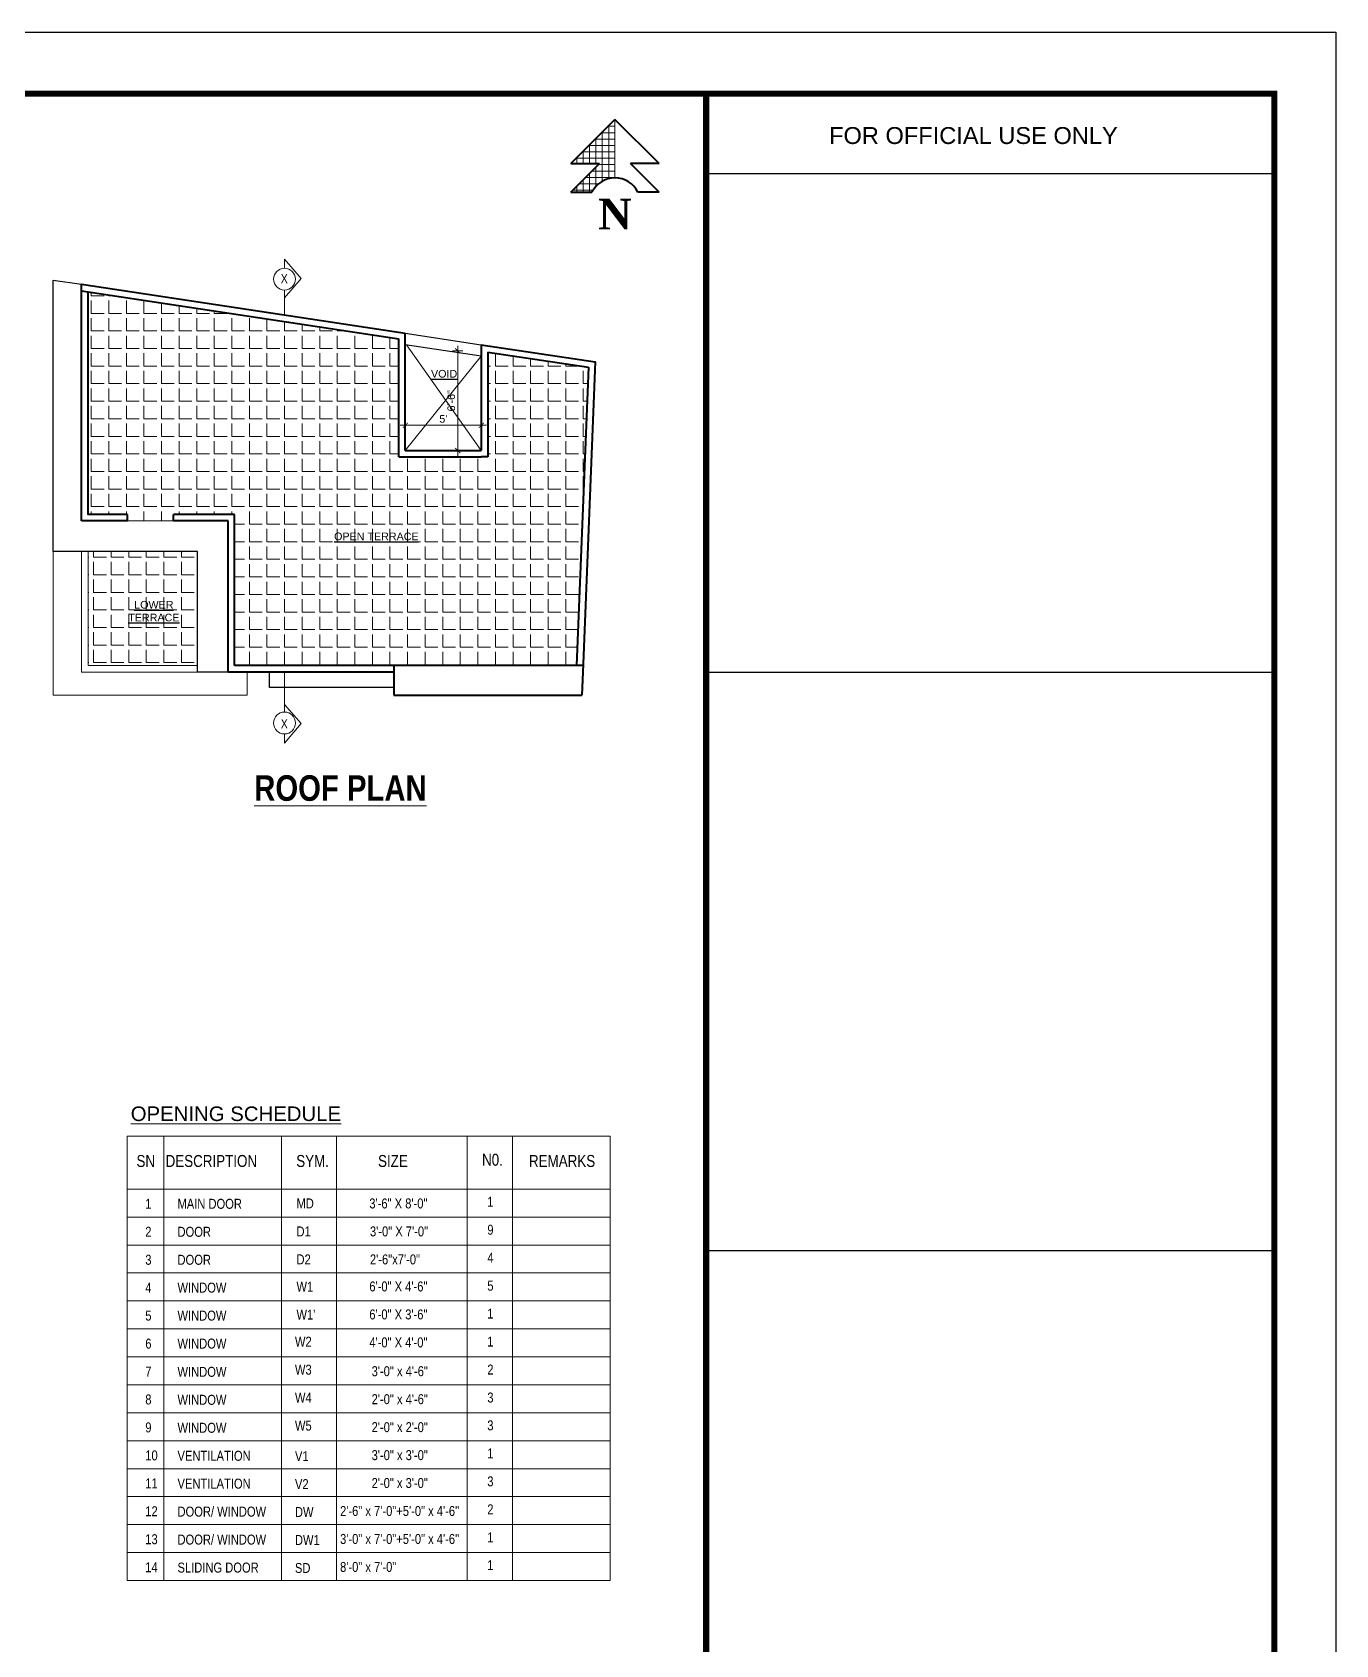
# Model space of a CAD drawing. Header units: inches. Extents: x 136316 to 139491, y -21083 to -17511.
# Drawn here: x 138471 to 139491, y -20100 to -18837 of the extents above; entities that cross this region are included whole.
import ezdxf

# ---------------------------------------------------------------- set-up
doc = ezdxf.new("R2010")
doc.units = ezdxf.units.IN
doc.header["$LTSCALE"] = 0.5
doc.header["$MEASUREMENT"] = 0
doc.header["$PDMODE"] = 66
for name, color, linetype, lineweight in [('annotate', 7, 'Continuous', 9), ('DIM 1-100', 4, 'Continuous', 13), ('HACTH', 253, 'Continuous', 9), ('hatch', 9, 'Continuous', 5), ('PARAPET', 50, 'Continuous', 13), ('TEXT', 220, 'Continuous', 9), ('Text-100.w', 254, 'Continuous', 9), ('wall', 1, 'Continuous', 40), ('wall light', 6, 'Continuous', 25)]:
    doc.layers.add(name, color=color, linetype=linetype, lineweight=lineweight)
doc.styles.add('ARAIL', font='ARIALN.TTF')
doc.styles.add('arial', font='arial.ttf')
doc.styles.add('arial.', font='arial.ttf')
doc.styles.add('DIM', font='arial.ttf', dxfattribs={"width": 0.8})
doc.styles.get("Standard").update_dxf_attribs({"font": 'arial.ttf'})
doc.styles.add('titles', font='arial.ttf')
doc.dimstyles.new('1 by 96', dxfattribs={"dimtxt": 6, "dimasz": 4, "dimexe": 4, "dimexo": 4, "dimgap": 2, "dimtad": 1, "dimdec": 0, "dimzin": 0, "dimdsep": 46, "dimlunit": 4, "dimtxsty": 'Standard', "dimblk": 'ARCHTICK', "dimcen": 0, "dimdle": 4, "dimadec": 0, "dimazin": 0, "dimtfac": 1, "dimtdec": 0, "dimtix": 1, "dimtofl": 0, "dimtmove": 1, "dimatfit": 3, "dimldrblk": 'ARCHTICK', "dimfxl": 4, "dimfxlon": 1, "dimtolj": 1, "dimtzin": 0, "dimlwd": -1, "dimlwe": -1, "dimarcsym": 0})

# ---------------------------------------------------------------- blocks, each defined once
blk = doc.blocks.new('SDEGH')
at = {"layer": 'TEXT'}
h = blk.add_hatch(dxfattribs=at)
h.set_pattern_fill('NET', color=256, scale=40, style=0)
h.set_pattern_definition([(0, (43922.391, -13181.093), (0, 5), []), (90, (43922.391, -13181.093), (-5, 3e-16), [])])
h.paths.add_polyline_path([(52300.8, -9226.1), (52266.3, -9260.6), (52288.8, -9260.6), (52266.3, -9283.1), (52282.8, -9283.1, -0.284572), (52300.8, -9272)])
blk.add_line((52300.8, -9226.1), (52300.8, -9272), dxfattribs=at)
at = {"layer": 'wall'}
for p, q in [((52266.3, -9260.6), (52300.8, -9226.1)), ((52335.4, -9260.6), (52300.8, -9226.1)), ((52266.3, -9260.6), (52288.8, -9260.6)), ((52266.3, -9283.1), (52288.8, -9260.6)), ((52335.4, -9260.6), (52312.9, -9260.6)), ((52335.4, -9283.1), (52312.9, -9260.6)), ((52266.3, -9283.1), (52282.8, -9283.1)), ((52335.4, -9283.1), (52318.8, -9283.1))]:
    blk.add_line(p, q, dxfattribs=at)
blk.add_arc((52300.8, -9292), 20.1, 26.4605, 153.5395, dxfattribs=at)
at = {"layer": 'Defpoints', "insert": (52287.7, -9288.2), "char_height": 24, "width": 23.16, "attachment_point": 1}
blk.add_mtext('{\\fTimes New Roman|b1|i0|c0|p18;N}', dxfattribs=at)
blk = doc.blocks.new('_ArchTick')
at = {"color": 0, "linetype": 'ByBlock', "const_width": 0.15}
blk.add_lwpolyline([(-0.5, -0.5), (0.5, 0.5)], dxfattribs=at)
blk = doc.blocks.new('*D205')
at = {"layer": 'Defpoints', "color": 0, "transparency": 16777216}
for p in [(138822.7, -19145.1), (138763.2, -19164.9), (138822.7, -19164.9)]:
    blk.add_point(p, dxfattribs=at)
at = {"layer": 'DIM 1-100', "color": 0, "transparency": 16777216}
for p, q in [((138763.2, -19149.1), (138763.2, -19141.1)), ((138822.7, -19149.1), (138822.7, -19141.1)), ((138759.2, -19145.1), (138826.7, -19145.1))]:
    blk.add_line(p, q, dxfattribs=at)
at = {"layer": 'DIM 1-100', "color": 0, "transparency": 16777216, "xscale": 4, "yscale": 4, "zscale": 4, "rotation": 180}
blk.add_blockref('_ArchTick', (138763.2, -19145.1), dxfattribs=at)
at = {"layer": 'DIM 1-100', "color": 0, "transparency": 16777216, "xscale": 4, "yscale": 4, "zscale": 4}
blk.add_blockref('_ArchTick', (138822.7, -19145.1), dxfattribs=at)
at = {"layer": 'DIM 1-100', "color": 0, "transparency": 16777216, "insert": (138793, -19140.1), "char_height": 6, "attachment_point": 5}
blk.add_mtext("\\A1;5'", dxfattribs=at)
blk = doc.blocks.new('*D206')
at = {"layer": 'Defpoints', "color": 0, "transparency": 16777216}
for p in [(138795.5, -19086.9), (138804.3, -19164.9), (138822.7, -19164.9)]:
    blk.add_point(p, dxfattribs=at)
at = {"layer": 'DIM 1-100', "color": 0, "transparency": 16777216}
for p, q in [((138800.3, -19086.9), (138808.3, -19086.9)), ((138804.3, -19082.9), (138804.3, -19168.9)), ((138808.3, -19164.9), (138800.3, -19164.9))]:
    blk.add_line(p, q, dxfattribs=at)
at = {"layer": 'DIM 1-100', "color": 0, "transparency": 16777216, "xscale": 4, "yscale": 4, "zscale": 4}
for p, rotation in [((138804.3, -19086.9), 90), ((138804.3, -19164.9), 270)]:
    blk.add_blockref('_ArchTick', p, dxfattribs=dict(at, rotation=rotation))
at = {"layer": 'DIM 1-100', "color": 0, "transparency": 16777216, "insert": (138799.2, -19125.9), "char_height": 6, "attachment_point": 5, "rotation": 90}
blk.add_mtext('\\A1;6\'-6"', dxfattribs=at)

msp = doc.modelspace()

# ---------------------------------------------------------------- hatches: boundary and pattern name
at = {"layer": 'HACTH'}
h = msp.add_hatch(dxfattribs=at)
h.set_pattern_fill('ANGLE', color=256, scale=50)
h.set_pattern_definition([(0, (0, 0), (3e-15, 13.75), [10, -3.75]), (90, (0, 0), (-13.75, 4e-15), [10, -3.75])])
h.paths.add_polyline_path([(138906.5, -19099.7), (138827.7, -19087.8), (138827.7, -19169.9), (138822.7, -19169.9), (138758.2, -19169.9), (138758.2, -19077.3), (138515, -19040.6), (138515, -19214.9), (138546, -19214.9), (138546, -19219.9), (138582, -19219.9), (138582, -19214.9), (138629.7, -19214.9), (138629.7, -19333.2), (138897.3, -19333.2)])
h.paths.add_polyline_path([(138706.1, -19237.8), (138775.2, -19237.8), (138775.2, -19225.4), (138706.1, -19225.4)], flags=24)
at = {"layer": 'hatch'}
h = msp.add_hatch(dxfattribs=at)
h.set_pattern_fill('ANGLE', color=256, scale=50)
h.set_pattern_definition([(360, (-7753.156, 386.66), (3e-15, 13.75), [10, -3.75]), (90, (-7753.156, 386.66), (-13.75, 4e-15), [10, -3.75])])
h.paths.add_polyline_path([(138600.7, -19243.9), (138515, -19243.9), (138515, -19333.2), (138600.7, -19333.2)])
h.paths.add_polyline_path([(138545.1, -19301.3), (138588.2, -19301.3), (138588.2, -19278.9), (138545.1, -19278.9)], flags=24)

# ---------------------------------------------------------------- linework, layer by layer
for p, q in [((138998.6, -18947.9), (139443.2, -18947.9)), ((138998.6, -19338.2), (139443.2, -19338.2)), ((138998.6, -19791), (139443.2, -19791))]:
    msp.add_line(p, q)
msp.add_lwpolyline([(136316.4, -21082.5), (136316.4, -18837.5), (139491.2, -18837.5), (139491.2, -21082.5)], close=True)
at = {"const_width": 4.8}
msp.add_lwpolyline([(139443.2, -21034.5), (139443.2, -18885.5), (136460.4, -18885.5), (136460.4, -21034.5)], close=True, dxfattribs=at)
msp.add_lwpolyline([(138998.6, -21034.5), (138998.6, -18885.5)], dxfattribs=at)
at = {"layer": 'annotate'}
for p, q in [((138545.6, -19701.4), (138545.6, -20049.2)), ((138545.6, -19701.4), (138923.6, -19701.4)), ((138574.4, -19701.4), (138574.4, -20049.2)), ((138666.4, -19701.4), (138666.4, -20049.2)), ((138709.3, -19701.4), (138709.3, -20049.2)), ((138811.6, -19701.4), (138811.6, -20049.2)), ((138847, -19701.4), (138847, -20049.2)), ((138923.6, -19701.4), (138923.6, -20049.2)), ((138545.6, -19742.9), (138923.6, -19742.9)), ((138545.6, -19764.8), (138923.6, -19764.8)), ((138545.6, -19786.7), (138923.6, -19786.7)), ((138545.6, -19808.5), (138923.6, -19808.5)), ((138545.6, -19830.4), (138923.6, -19830.4)), ((138545.6, -19852.3), (138923.6, -19852.3)), ((138545.6, -19874.2), (138923.6, -19874.2)), ((138545.6, -19896), (138923.6, -19896)), ((138545.6, -19917.9), (138923.6, -19917.9)), ((138545.6, -19939.8), (138923.6, -19939.8)), ((138545.6, -19961.7), (138923.6, -19961.7)), ((138545.6, -19983.5), (138923.6, -19983.5)), ((138545.6, -20005.4), (138923.6, -20005.4)), ((138545.6, -20027.3), (138923.6, -20027.3)), ((138545.6, -20049.2), (138923.6, -20049.2))]:
    msp.add_line(p, q, dxfattribs=at)
at = {"layer": 'HACTH'}
msp.add_line((138582, -19219.9), (138546, -19219.9), dxfattribs=at)
at = {"layer": 'HACTH', "ltscale": 100}
for p, q in [((138487.7, -19243.9), (138487.7, -19356.2)), ((138639.5, -19338.2), (138639.5, -19356.2)), ((138487.7, -19356.2), (138639.5, -19356.2))]:
    msp.add_line(p, q, dxfattribs=at)
at = {"layer": 'hatch'}
for p, q in [((138822.7, -19091.1), (138763.2, -19164.9)), ((138822.7, -19164.9), (138764.3, -19082.2))]:
    msp.add_line(p, q, dxfattribs=at)
at = {"layer": 'PARAPET'}
for p, q in [((138510, -19338.2), (138510, -19243.9)), ((138515, -19333.2), (138515, -19243.9)), ((138510, -19326.2), (138510, -19338.2)), ((138515, -19333.2), (138600.7, -19333.2)), ((138510, -19338.2), (138600.7, -19338.2))]:
    msp.add_line(p, q, dxfattribs=at)
at = {"layer": 'TEXT'}
for points in [[(138668.7, -19022.1), (138668.7, -19015), (138681.8, -19030.1), (138668.7, -19045.3)], [(138668.7, -19058.7), (138668.7, -19039.2)], [(138668.7, -19338.2), (138668.7, -19369.6)], [(138668.7, -19386.6), (138668.7, -19393.8), (138681.8, -19378.6), (138668.7, -19363.5)]]:
    msp.add_lwpolyline(points, dxfattribs=at)
for centre in [(138668.7, -19030.7), (138668.7, -19378.1)]:
    msp.add_circle(centre, 8.53, dxfattribs=at)
at = {"layer": 'wall'}
for p, q in [((138510, -19039.8), (138758.2, -19077.3)), ((138758.2, -19169.9), (138758.2, -19077.3)), ((138763.2, -19164.9), (138763.2, -19073)), ((138822.7, -19082), (138822.7, -19164.9)), ((138827.7, -19087.8), (138827.7, -19169.9)), ((138827.7, -19087.8), (138906.5, -19099.7)), ((138906.5, -19099.7), (138897.3, -19333.2)), ((138758.2, -19169.9), (138822.7, -19169.9)), ((138763.2, -19164.9), (138822.7, -19164.9)), ((138827.7, -19169.9), (138822.7, -19169.9)), ((138546, -19219.9), (138510, -19219.9)), ((138629.7, -19214.9), (138582, -19214.9)), ((138624.7, -19219.9), (138582, -19219.9)), ((138624.7, -19338.2), (138624.7, -19219.9)), ((138629.7, -19333.2), (138629.7, -19214.9)), ((138902.3, -19333.2), (138629.7, -19333.2)), ((138754.2, -19333.2), (138754.2, -19356.2)), ((138754.2, -19338.2), (138624.7, -19338.2)), ((138902.1, -19338.2), (138901.4, -19356.2)), ((138754.2, -19356.2), (138901.4, -19356.2))]:
    msp.add_line(p, q, dxfattribs=at)
for points in [[(138510, -19219.9), (138510, -19036.9), (138510, -19034.7), (138763.2, -19073)], [(138546, -19214.9), (138515, -19214.9), (138515, -19040.6), (138758.2, -19077.3)], [(138822.7, -19082), (138911.7, -19095.4), (138902.1, -19338.2)], [(138546, -19219.9), (138546, -19214.9)], [(138582, -19219.9), (138582, -19214.9)]]:
    msp.add_lwpolyline(points, dxfattribs=at)
at = {"layer": 'wall light', "ltscale": 100}
for p, q in [((138487.7, -19243.9), (138487.7, -19031.4)), ((138600.7, -19243.9), (138487.7, -19243.9)), ((138600.7, -19338.2), (138600.7, -19243.9)), ((138624.7, -19338.2), (138600.7, -19338.2)), ((138656.9, -19350.2), (138656.9, -19338.2)), ((138754.2, -19350.2), (138656.9, -19350.2))]:
    msp.add_line(p, q, dxfattribs=at)
at = {"layer": 'wall light'}
for p, q in [((138487.7, -19031.4), (138510, -19034.7)), ((138763.2, -19073), (138822.7, -19082))]:
    msp.add_line(p, q, dxfattribs=at)
msp.add_lwpolyline([(138822.7, -19091.1), (138763.2, -19082.1)], dxfattribs=at)

# ---------------------------------------------------------------- block references
at = {"layer": 'wall'}
msp.add_blockref('SDEGH', (86626.5, -9679.6), dxfattribs=at)

# ---------------------------------------------------------------- texts
at = {"insert": (139094.8, -18911.7), "char_height": 13.228, "attachment_point": 1, "style": 'titles'}
msp.add_mtext('FOR OFFICIAL USE ONLY', dxfattribs=at)
at = {"layer": 'annotate', "style": 'DIM'}
for s, insert, char_height, attachment_point in [('{\\fArial|b0|i0|c0|p34;SN}', (138552.9, -19716.2), 9.375, 1), ('{\\fArial|b0|i0|c0|p34;DESCRIPTION}', (138575.7, -19716.2), 9.375, 1), ('{\\fArial|b0|i0|c0|p34;SYM.}', (138677.9, -19716.2), 9.375, 1), ('{\\fArial|b0|i0|c0|p34;SIZE}', (138741.9, -19716.2), 9.375, 1), ('{\\fArial|b0|i0|c0|p34;N0.}', (138823.3, -19715.2), 9.375, 1), ('{\\fArial|b0|i0|c0|p34;REMARKS}', (138860, -19716.2), 9.375, 1), ('{\\fArial|b0|i0|c0|p34;1}', (138559.8, -19750.5), 7.813, 1), ('MAIN DOOR ', (138585, -19750.5), 7.81, 1), ('MD', (138678.1, -19750.2), 7.81, 1), ('3\'-6" X 8\'-0"', (138735.1, -19750.2), 7.813, 1), ('1', (138827.4, -19748.9), 7.81, 1), ('{\\fArial|b0|i0|c0|p34;2}', (138559.8, -19772.4), 7.813, 1), ('{\\fArial|b0|i0|c0|p34;DOOR }', (138585, -19772.4), 7.813, 1), ('D1', (138678.1, -19772.1), 7.81, 1), ('3\'-0" X 7\'-0"', (138735.6, -19772.1), 7.813, 1), ('9', (138827.4, -19770.8), 7.81, 1), ('{\\fArial|b0|i0|c0|p34;3}', (138559.8, -19794.3), 7.813, 1), ('{\\fArial|b0|i0|c0|p34;DOOR }', (138585, -19794.3), 7.813, 1), ('D2', (138678.1, -19794), 7.81, 1), ('2\'-6"x7\'-0"', (138735.6, -19794), 7.813, 1), ('{\\fArial|b0|i0|c0|p34;4}', (138559.8, -19816.1), 7.813, 1), ('WINDOW ', (138585, -19816.1), 7.81, 1), ('W1', (138678.1, -19823.1), 7.81, 7), ('6\'-0" X 4\'-6"', (138735.1, -19823.1), 7.813, 7), ('5', (138827.4, -19814.6), 7.81, 1), ('{\\fArial|b0|i0|c0|p34;5}', (138559.8, -19838), 7.813, 1), ('WINDOW ', (138585, -19838), 7.81, 1), ("W1'", (138678.1, -19845), 7.81, 7), ('6\'-0" X 3\'-6"', (138735.1, -19845), 7.813, 7), ('{\\fArial|b0|i0|c0|p34;6}', (138559.8, -19859.9), 7.813, 1), ('WINDOW ', (138585, -19859.9), 7.81, 1), ('W2', (138676.9, -19858.4), 7.81, 1), ('4\'-0" X 4\'-0"', (138735.1, -19866.9), 7.813, 7), ('{\\fArial|b0|i0|c0|p34;1}', (138827.4, -19858.3), 7.813, 1), ('{\\fArial|b0|i0|c0|p34;WINDOW}', (138585, -19882), 7.813, 1), ('W3', (138676.9, -19880.3), 7.81, 1), ('3\'-0" x 4\'-6"', (138736.9, -19881.5), 7.813, 1), ('2', (138827.4, -19880.2), 7.81, 1), ('3', (138827.4, -19902.1), 7.81, 1), ('{\\fArial|b0|i0|c0|p34;WINDOW}', (138585, -19903.9), 7.813, 1), ('W4', (138676.9, -19902.2), 7.81, 1), ('2\'-0" x 4\'-6"', (138736.9, -19903.4), 7.813, 1), ('{\\fArial|b0|i0|c0|p34;WINDOW}', (138585, -19925.8), 7.813, 1), ('W5', (138676.9, -19924.1), 7.81, 1), ('2\'-0" x 2\'-0"', (138736.9, -19925.3), 7.813, 1), ('3', (138827.4, -19923.9), 7.81, 1), ('{\\fArial|b0|i0|c0|p34;VENTILATION}', (138585, -19947.7), 7.813, 1), ('{\\fArial|b0|i0|c0|p34;V1}', (138676.9, -19948), 7.813, 1), ('3\'-0" x 3\'-0"', (138736.9, -19947.2), 7.813, 1), ('{\\fArial|b0|i0|c0|p34;VENTILATION}', (138585, -19969.5), 7.813, 1), ('V2', (138676.9, -19969.9), 7.81, 1), ('2\'-0" x 3\'-0"', (138736.9, -19969), 7.813, 1), ('3', (138827.4, -19967.7), 7.81, 1), ('2', (138827.4, -19989.6), 7.81, 1), ('DOOR/ WINDOW', (138585, -19991.4), 7.813, 1), ('DW', (138676.9, -19991.7), 7.81, 1), ('2\'-6" x 7\'-0"+5\'-0" x 4\'-6\'\'', (138712.2, -19990.9), 7.813, 1), ('DOOR/ WINDOW', (138585, -20013.3), 7.813, 1), ('DW1', (138676.9, -20013.6), 7.81, 1), ('3\'-0" x 7\'-0"+5\'-0" x 4\'-6\'\'', (138712.2, -20012.8), 7.813, 1), ('1', (138827.4, -20011.5), 7.81, 1), ('SLIDING DOOR', (138585, -20035.2), 7.813, 1), ('SD', (138676.9, -20035.5), 7.81, 1), ('8\'-0" x 7\'-0"', (138712.2, -20034.7), 7.813, 1), ('1', (138827.4, -20033.3), 7.81, 1)]:
    msp.add_mtext(s, dxfattribs=dict(at, insert=insert, char_height=char_height, attachment_point=attachment_point))
at = {"layer": 'annotate', "attachment_point": 1, "style": 'DIM'}
for s, insert, char_height, width in [('4', (138827.4, -19792.7), 7.81, 8.301), ('1', (138827.4, -19836.4), 7.81, 4.14), ('{\\fArial|b0|i0|c0|p34;7}', (138559.8, -19881.8), 7.813, 0.857), ('8', (138559.8, -19903.6), 7.81, 0.857), ('9', (138559.8, -19925.5), 7.81, 0.857), ('10', (138559.8, -19947.4), 7.81, 0.857), ('1', (138827.4, -19945.8), 7.81, 0.336), ('11', (138559.8, -19969.3), 7.81, 0.857), ('12', (138559.8, -19991.1), 7.81, 0.857), ('13', (138559.8, -20013), 7.81, 0.857), ('14', (138559.8, -20034.9), 7.81, 0.857)]:
    msp.add_mtext(s, dxfattribs=dict(at, insert=insert, char_height=char_height, width=width))
at = {"layer": 'TEXT', "char_height": 7.2, "style": 'ARAIL'}
for insert, attachment_point in [((138671.3, -19026.7), 3), ((138665.8, -19375.1), 1)]:
    msp.add_mtext_dynamic_manual_height_columns('X', width=125.465, gutter_width=90, heights=[0], dxfattribs=dict(at, insert=insert, attachment_point=attachment_point))
at = {"layer": 'TEXT', "lineweight": -2, "char_height": 6, "width": 127.506, "attachment_point": 5, "style": 'arial.'}
for s, insert in [('{\\LVOID}', (138793.6, -19104.8)), ('{\\LOPEN TERRACE}', (138740.6, -19232.1)), ('{\\LLOWER \\PTERRACE}', (138566.5, -19290.6))]:
    msp.add_mtext(s, dxfattribs=dict(at, insert=insert))
at = {"layer": 'Text-100.w', "attachment_point": 2, "style": 'arial'}
for s, insert, char_height, width in [('\\A1;{\\fArial Narrow|b1|i0|c0|p34;\\LROOF PLAN}', (138712.5, -19419), 20, 569.102), ('{\\LOPENING SCHEDULE}', (138630.7, -19678.2), 11.4, 536.354)]:
    msp.add_mtext(s, dxfattribs=dict(at, insert=insert, char_height=char_height, width=width))

# ---------------------------------------------------------------- dimensions: what is measured, and where the dimension line sits
at = {"layer": 'DIM 1-100'}
dim = msp.add_linear_dim(base=(138804.3, -19164.9), p1=(138795.5, -19086.9), p2=(138822.7, -19164.9), angle=90, dimstyle='1 by 96', dxfattribs=at)
dim.commit()
dim.dimension.update_dxf_attribs({"geometry": '*D206', "text_midpoint": (138799.2, -19125.9)})
dim = msp.add_linear_dim(base=(138822.7259, -19145.1438), p1=(138763.188, -19164.9222), p2=(138822.7259, -19164.9222), dimstyle='1 by 96', dxfattribs=at)
dim.commit()
dim.dimension.update_dxf_attribs({"geometry": '*D205', "text_midpoint": (138792.957, -19140.0926)})

doc.saveas('drawing.dxf')
